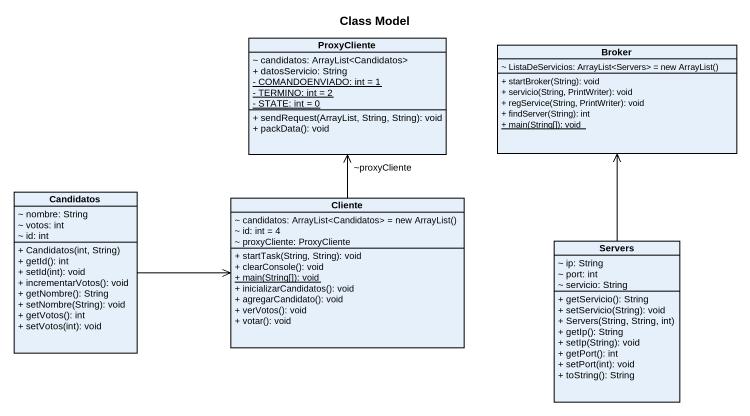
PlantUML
@startuml
title Class Model
hide circle
hide empty members
skinparam classAttributeIconSize 0
class ProxyCliente {
  ~ candidatos: ArrayList<Candidatos>
  + datosServicio: String
  {static} - COMANDOENVIADO: int = 1
  {static} - TERMINO: int = 2
  {static} - STATE: int = 0
  + sendRequest(ArrayList, String, String): void
  + packData(): void
}
class Broker {
  {field} ~ ListaDeServicios: ArrayList<Servers> = new ArrayList()
  + startBroker(String): void
  + servicio(String, PrintWriter): void
  + regService(String, PrintWriter): void
  + findServer(String): int
  {static} + main(String[]): void
}
class Candidatos {
  ~ nombre: String
  ~ votos: int
  ~ id: int
  + Candidatos(int, String)
  + getId(): int
  + setId(int): void
  + incrementarVotos(): void
  + getNombre(): String
  + setNombre(String): void
  + getVotos(): int
  + setVotos(int): void
}
class Cliente {
  {field} ~ candidatos: ArrayList<Candidatos> = new ArrayList()
  ~ id: int = 4
  ~ proxyCliente: ProxyCliente
  + startTask(String, String): void
  + clearConsole(): void
  {static} + main(String[]): void
  + inicializarCandidatos(): void
  + agregarCandidato(): void
  + verVotos(): void
  + votar(): void
}
class Servers {
  ~ ip: String
  ~ port: int
  ~ servicio: String
  + getServicio(): String
  + setServicio(String): void
  + Servers(String, String, int)
  + getIp(): String
  + setIp(String): void
  + getPort(): int
  + setPort(int): void
  + toString(): String
}
Candidatos -right-> Cliente
Cliente -up-> "~proxyCliente" ProxyCliente
Servers -up-> Broker
@enduml
